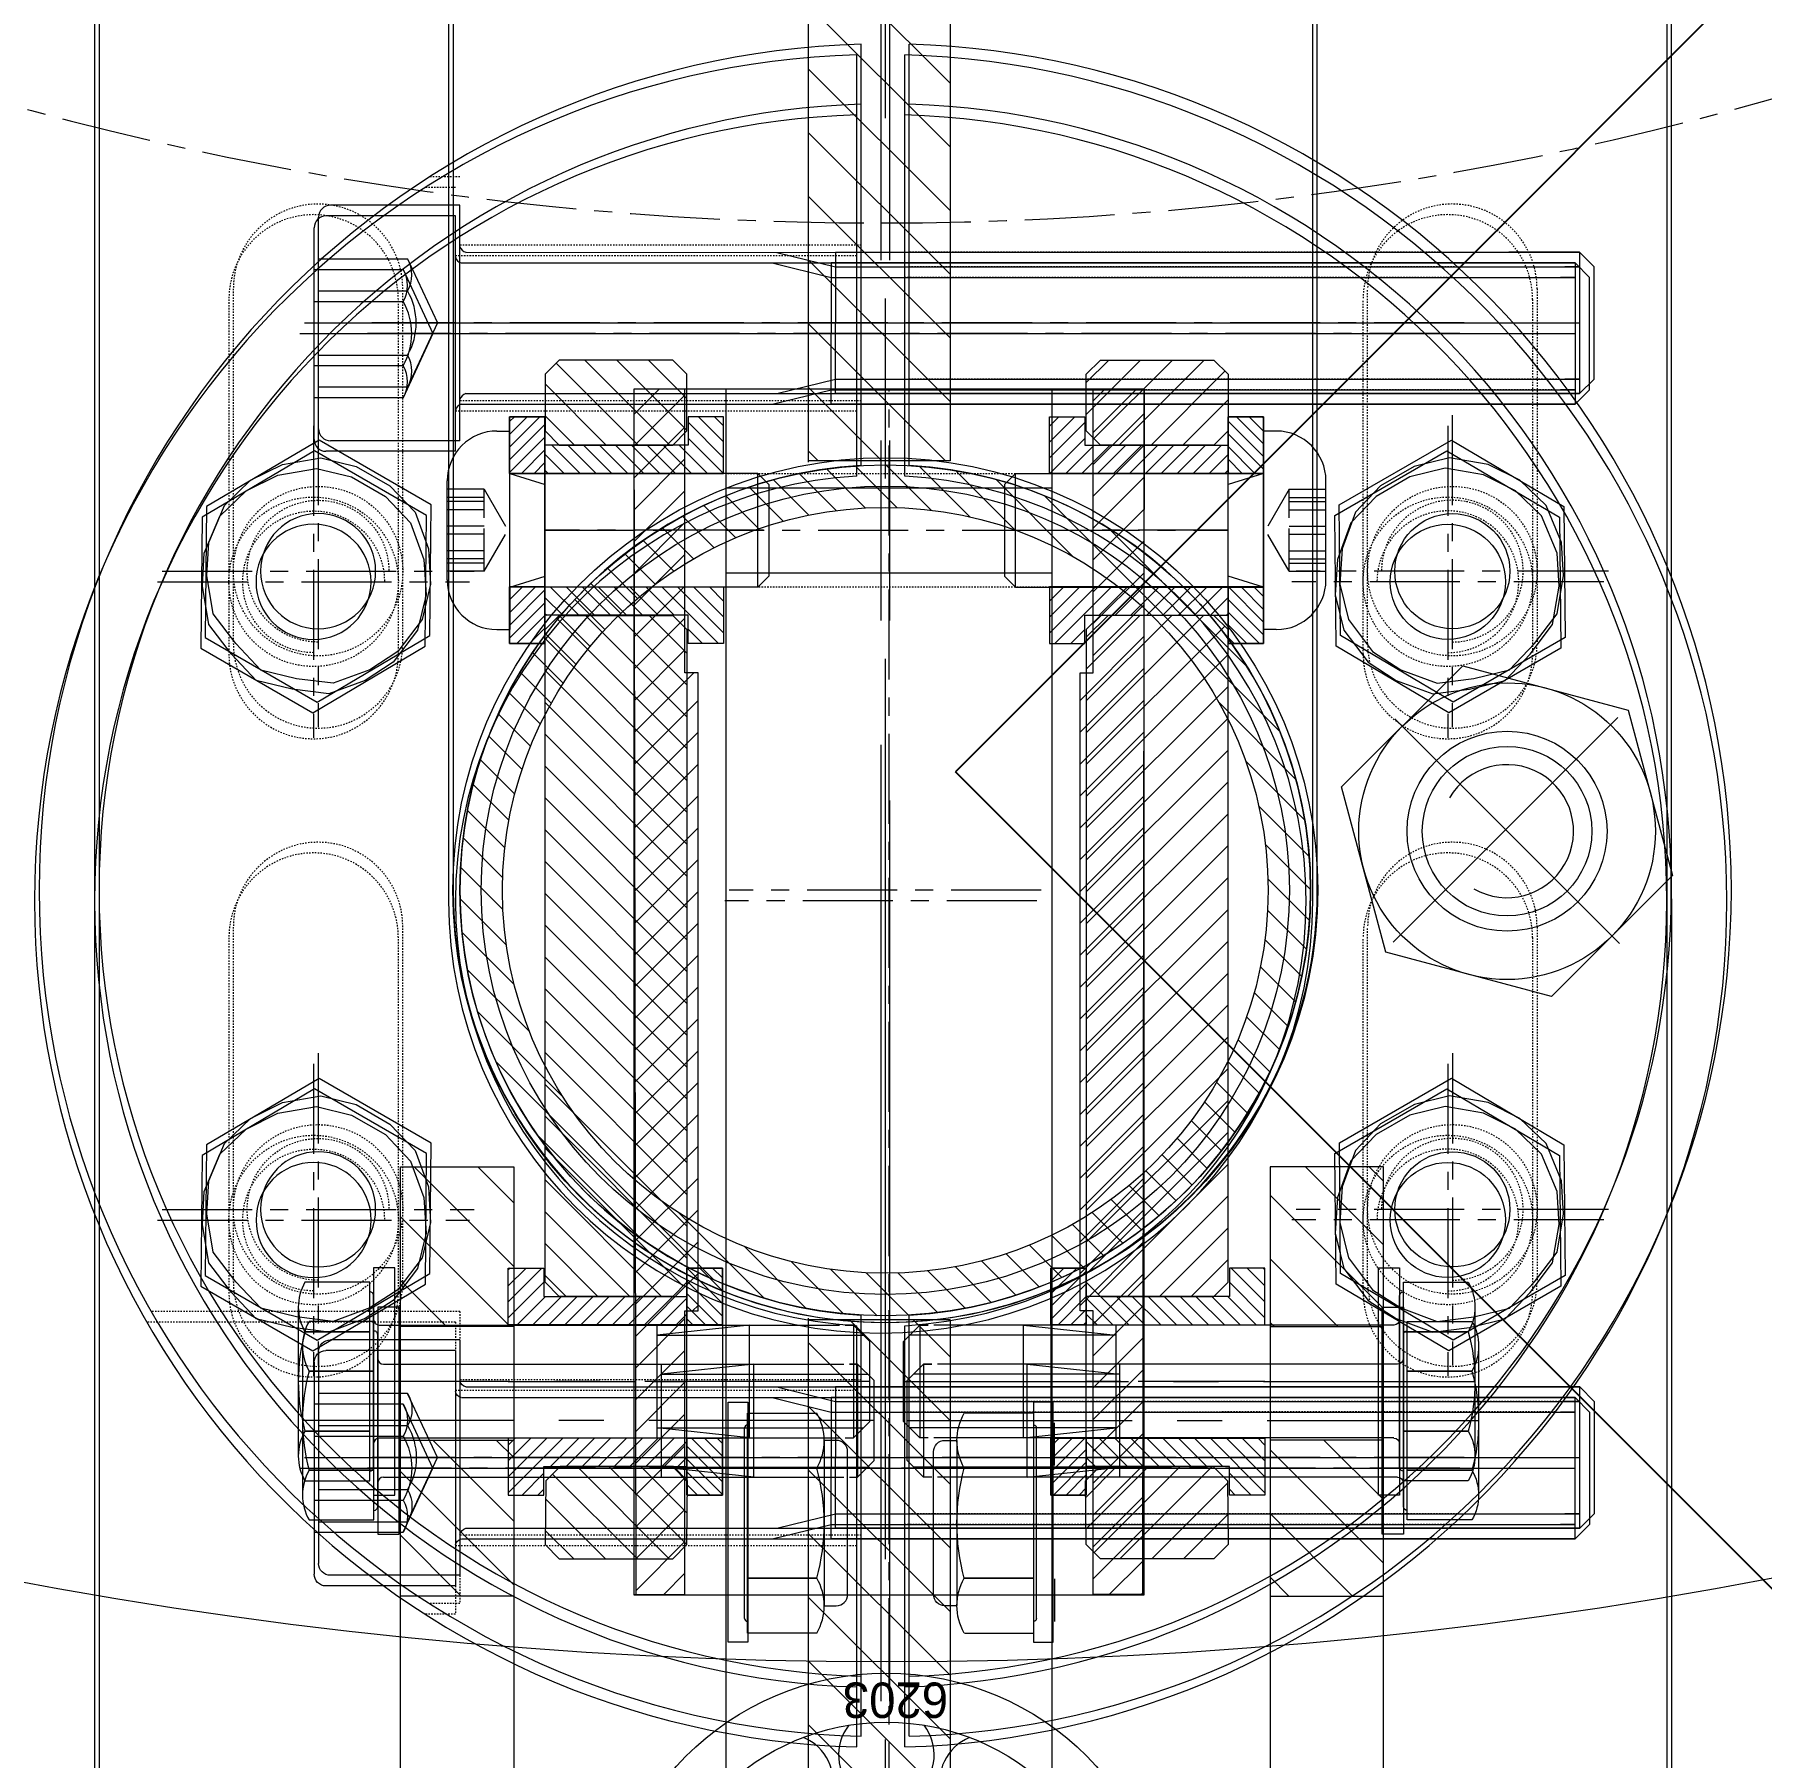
# Model space of a CAD drawing. Extents: x -3873 to 164127, y 7129 to 96529.
# Drawn here: x 83990 to 84111.8, y 63962.1 to 64083.6 of the extents above; entities that cross this region are included whole.
import ezdxf

# ---------------------------------------------------------------- set-up
doc = ezdxf.new("R2010")
doc.units = 0
doc.header["$PDMODE"] = 35
doc.header["$PDSIZE"] = 25
for name, pattern in [('ACAD_ISO02W100', [15, 12, -3]), ('AM_ISO02W050x2', [3.75, 3, -0.75]), ('CENTER', [50.8, 31.75, -6.35, 6.35, -6.35]), ('CENTRE', [50.8, 31.75, -6.35, 6.35, -6.35]), ('DASHED', [0.2068, 0.1655, -0.0413])]:
    doc.linetypes.add(name, pattern=pattern)
doc.layers.get('0').update_dxf_attribs({"linetype": 'CONTINUOUS'})
doc.layers.add('LAYOUT Kromeka', color=1, linetype='CONTINUOUS', lineweight=5)
pattern_1 = [(45, (-33705.045, -9066.7734), (-2.24506403, 2.24506403), [])]
pattern_2 = [(45, (-51801.0656, 3983.2469), (-1.122532015, 1.122532015), [])]
pattern_3 = [(135, (-61698.3186, -18096.7604), (-2.24506403, -2.24506403), [])]

# ---------------------------------------------------------------- blocks, each defined once
blk = doc.blocks.new('M12-ust')
for p, q in [((-10.46, 6.04), (0, 12.08)), ((0, 12.08), (10.46, 6.04)), ((-10.46, -6.04), (-10.46, 6.04)), ((10.46, 6.04), (10.46, -6.04)), ((0, -12.08), (-10.46, -6.04)), ((10.46, -6.04), (0, -12.08))]:
    blk.add_line(p, q)
for radius in [10.46, 5.98]:
    blk.add_circle((0, 0), radius)
blk.add_arc((0, 0), 4.69, 285.0002, 195)
at = {"flags": 9}
blk.add_attdef('COPYRIGHT', (0, 0), '', height=0.000000000299, dxfattribs=at)
blk = doc.blocks.new('LC KAIDESI-UST')
at = {"linetype": 'Continuous', "ltscale": 0.2}
for p, q in [((-111.89, 13.35), (-111.89, 35.75)), ((-122.94, 24.55), (-100.54, 24.55))]:
    blk.add_line(p, q, dxfattribs=at)
at = {"lineweight": 25}
for points in [[(-142.21, 370.77), (-142.21, 0)], [(119.84, 0), (-142.21, 0)]]:
    blk.add_lwpolyline(points, dxfattribs=at)
at = {"linetype": 'Continuous', "ltscale": 0.2}
blk.add_circle((-111.74, 24.55), 7.05, dxfattribs=at)
blk.add_blockref('M12-ust', (-111.74, 24.55), dxfattribs=at)
blk = doc.blocks.new('LC KAIDESI-MONTAJ-UST')
at = {"linetype": 'Continuous'}
blk.add_blockref('LC KAIDESI-UST', (142.21, -185.39), dxfattribs=at)
blk = doc.blocks.new('M16')
for p, q in [((-15.42, 0.4), (-15.42, 10.12)), ((-11.56, 11.16), (11.56, 11.16)), ((-7.71, 0.4), (-7.71, 10.12)), ((-7.71, 10.12), (-7.71, 0.4)), ((7.71, 0.4), (7.71, 10.12)), ((7.71, 10.12), (7.71, 0.4)), ((15.42, 10.12), (15.42, 0.4)), ((15.42, 0.4), (-15.42, 0.4)), ((13.35, 0), (-13.35, 0)), ((15.42, 0.4), (13.75, 0.4))]:
    blk.add_line(p, q)
for centre, radius, start, end in [((-11.56, 3.45), 7.71, 60.0015, 119.9985), ((0, -18.13), 29.29, 74.7391, 105.2609), ((11.56, 3.45), 7.71, 60.0015, 119.9985), ((-13.35, 0.4), 0.398, 179.9841, 269.9987), ((13.35, 0.4), 0.399, 270.0266, 359.9734)]:
    blk.add_arc(centre, radius, start, end)
at = {"flags": 9}
blk.add_attdef('COPYRIGHT', (0, 0), '', height=0.000000000398, dxfattribs=at)
blk = doc.blocks.new('M8-fiberli-yan')
at = {"linetype": 'Continuous', "ltscale": 0.2}
for p, q in [((-8.47, -1.38, -36.52), (-8.47, 0, -36.52)), ((-8.47, 0, -36.52), (8.47, 0, -36.52)), ((8.47, 0, -36.52), (8.47, -1.38, -36.52)), ((8.47, -1.38, -36.52), (-8.47, -1.38, -36.52)), ((-5.89, -6.77), (-5.89, -7.63)), ((5.76, -7.62), (5.75, -6.77)), ((-5.09, -8.43), (4.96, -8.43))]:
    blk.add_line(p, q, dxfattribs=at)
for centre, start, end in [((-5.09, -7.63), 180, 270), ((4.96, -7.63), 270, 0.9153)]:
    blk.add_arc(centre, 0.8, start, end, dxfattribs=at)
at = {"xscale": 0.5031473920070546, "yscale": 0.5031473920070546, "zscale": 0.5031473920070546, "rotation": 180}
blk.add_blockref('M16', (-0.07, -1.16, -36.52), dxfattribs=at)
blk = doc.blocks.new('M8X35-15')
for p, q in [((5.25, 5.31, -36.52), (-5.25, 5.31, -36.52)), ((-7, 4.84, -36.52), (-7, 0.27, -36.52)), ((-3.5, 0.27, -36.52), (-3.5, 4.84, -36.52)), ((-3.5, 4.84, -36.52), (-3.5, 0.27, -36.52)), ((3.5, 0.27, -36.52), (3.5, 4.84, -36.52)), ((3.5, 4.84, -36.52), (3.5, 0.27, -36.52)), ((7, 0.27, -36.52), (7, 4.84, -36.52)), ((-7, 0.27), (-6.33, 0.27)), ((-7, 0.27), (7, 0.27)), ((-6.06, 0), (6.06, 0)), ((-3.98, -0.4, -36.52), (-3.98, -32.86, -36.52)), ((3.98, -0.4, -36.52), (3.98, -32.86, -36.52)), ((-3.98, -26.52, -36.52), (-3.27, -20, -36.52)), ((-3.98, -20, -36.52), (3.98, -20, -36.52)), ((-3.27, -20), (-3.27, -32.86)), ((-3.27, -20, -36.52), (-3.27, -33.26, -36.52)), ((3.98, -26.52, -36.52), (3.27, -20, -36.52)), ((3.27, -20), (3.27, -33.26)), ((3.27, -20, -36.52), (3.27, -32.86, -36.52)), ((-3.98, -26.52, -36.52), (3.98, -26.52, -36.52)), ((-3.98, -33.26), (-3.98, -33.84)), ((-3.98, -33.84, -36.52), (-2.82, -35, -36.52)), ((3.98, -33.84, -36.52), (-3.98, -33.84, -36.52)), ((-3.27, -33.26), (-3.27, -34.55)), ((2.82, -35, -36.52), (3.98, -33.84, -36.52)), ((3.27, -33.26), (3.27, -34.55)), ((3.98, -33.26), (3.98, -33.84)), ((3.98, -33.84), (3.98, -33.26)), ((-2.82, -35, -36.52), (2.82, -35, -36.52))]:
    blk.add_line(p, q)
at = {"linetype": 'CENTRE', "ltscale": 0.5}
blk.add_line((0, -35, -36.52), (0, 5.31, -36.52), dxfattribs=at)
at = {"linetype": 'Continuous', "ltscale": 0.5, "elevation": -36.52}
blk.add_lwpolyline([(8.01, -1.5), (8.01, 0), (-8.01, 0), (-8.01, -1.5)], close=True, dxfattribs=at)
for centre, radius, start, end in [((-5.25, 1.81, -36.52), 3.5, 60.0002, 119.9998), ((0, -7.99, -36.52), 13.3, 74.7387, 105.2613), ((5.25, 1.81, -36.52), 3.5, 60.0002, 119.9998), ((-6.06, 0.27, -36.52), 0.266, 180.0244, 269.9742), ((6.06, 0.27, -36.52), 0.265, 269.994, 0.0017), ((-4.38, -0.4, -36.52), 0.398, 0.0017, 89.9983), ((4.38, -0.4, -36.52), 0.398, 90.0017, 179.9983)]:
    blk.add_arc(centre, radius, start, end)
at = {"text_generation_flag": 4, "flags": 9}
blk.add_attdef('COPYRIGHT', (0, 0), '', height=6.637954935112214e-11, rotation=180, dxfattribs=at)
blk = doc.blocks.new('ALT-profili-ust')
at = {"linetype": 'CENTRE', "ltscale": 2}
blk.add_line((-847.37, 0), (1061.83, 0), dxfattribs=at)
blk = doc.blocks.new('UST-profili-ust')
at = {"linetype": 'CENTRE', "ltscale": 2}
blk.add_line((-847.37, 0), (1061.83, 0), dxfattribs=at)
blk = doc.blocks.new('sase-ust')
at = {"linetype": 'CENTRE', "ltscale": 2}
blk.add_line((-955.77, 0.42), (963.44, 0.42), dxfattribs=at)
at = {"linetype": 'Continuous'}
for name, p in [('UST-profili-ust', (-98.39, 0.72)), ('ALT-profili-ust', (-98.39, 0.11))]:
    blk.add_blockref(name, p, dxfattribs=at)
blk = doc.blocks.new('M10x80-imbus-yan')
for p, q in [((-4.98, 78.98), (-3.96, 80)), ((3.96, 80), (-3.96, 80)), ((3.96, 80), (4.98, 78.98)), ((-4.98, 78.98), (-4.98, 73.98)), ((-4.98, 78.98), (-4.98, 26.5)), ((-4.98, 0.42), (-4.98, 78.98)), ((-3.96, 78.98), (-3.96, 77.94)), ((-3.96, 26.5), (-3.96, 78.98)), ((0, -10.96), (0, 78.94)), ((3.96, 78.98), (3.96, 77.94)), ((3.96, 26.5), (3.96, 78.98)), ((4.98, 78.98), (4.98, 73.98)), ((4.98, 73.98), (4.98, 78.98)), ((4.98, 78.98), (4.98, 26.5)), ((4.98, 0.42), (4.98, 78.98)), ((-4.98, 22.35), (-3.96, 26.5)), ((-4.98, 26.5), (0, 26.5)), ((4.98, 26.5), (0, 26.5)), ((4.98, 22.35), (3.96, 26.5)), ((-8.3, 0), (-8.3, -9.13)), ((8.3, 0), (-8.3, 0)), ((8.3, 0), (8.3, -9.13)), ((-4.52, -3.69), (0, -1.58)), ((0, -1.58), (4.52, -3.69)), ((-4.52, -9.96), (-4.52, -3.69)), ((-2.26, -9.96), (-2.26, -3.69)), ((2.26, -9.96), (2.26, -3.69)), ((4.52, -3.69), (4.52, -9.96)), ((7.47, -9.96), (-7.47, -9.96))]:
    blk.add_line(p, q)
at = {"linetype": 'Continuous', "ltscale": 0.2}
blk.add_line((-4.98, 78.98), (4.98, 78.98), dxfattribs=at)
for centre, radius, start, end in [((-5.55, 0.57), 0.587, 284.9946, 345.0054), ((5.55, 0.57), 0.587, 194.9946, 255.0054), ((-3.39, -5.64), 2.26, 59.9942, 120.0058), ((0, -7.6), 4.52, 59.994, 120.006), ((3.39, -5.64), 2.26, 59.9942, 120.0058), ((-7.47, -9.13), 0.83, 179.9935, 270.0065), ((7.47, -9.13), 0.83, 269.9935, 0.0065)]:
    blk.add_arc(centre, radius, start, end)
at = {"flags": 9}
blk.add_attdef('COPYRIGHT', (0, 0), '', height=0.000000000166, rotation=180, dxfattribs=at)
blk = doc.blocks.new('M10-ust')
at = {"linetype": 'ACAD_ISO02W100', "lineweight": 5}
for points in [[(-4.55, 7.87), (4.67, 7.96), (9.23, 0.06), (4.53, -7.88), (-4.68, -7.97), (-9.24, -0.07)], [(6.97, 4.04), (5.11, 5.8), (3.01, 7.39), (0.31, 7.84), (-2.02, 7.71), (-4.64, 6.61), (-6.41, 4.76), (-7.53, 2.52), (-8, -0.2), (-7.39, -2.68), (-6.02, -5.06), (-4.16, -6.84), (-1.58, -7.78), (0.92, -7.94), (3.41, -7.33), (5.67, -5.62), (6.95, -3.64), (7.9, -1.07), (7.58, 1.52)]]:
    blk.add_lwpolyline(points, close=True, dxfattribs=at)
at = {"ltscale": 0.5}
blk.add_circle((0, 0), 4.06, dxfattribs=at)
at = {"linetype": 'DASHED', "ltscale": 0.2}
blk.add_arc((0, 0), 5, 0, 270, dxfattribs=at)
blk = doc.blocks.new('aktarici-sort-ust')
at = {"linetype": 'Continuous'}
for p, q in [((-62.642, 55.446), (114.189, 55.446)), ((0, 30.474), (-75.339, 30.474)), ((-29.952, 1.693), (-59.655, 1.693)), ((59.655, 1.693), (29.952, 1.693)), ((-29.952, -1.693), (-59.655, -1.693)), ((59.655, -1.693), (29.952, -1.693)), ((-75.339, -30.474), (0, -30.474)), ((-62.642, -55.446), (114.189, -55.446))]:
    blk.add_line(p, q, dxfattribs=at)
at = {"linetype": 'CENTRE', "ltscale": 0.2}
for p, q in [((-22.5, 51.005), (-22.5, 28.995)), ((22.5, 51.005), (22.5, 28.995)), ((-40, 40.835), (-40, -36.197)), ((40, 40.835), (40, -36.197)), ((-33.505, 40), (-11.495, 40)), ((11.495, 40), (33.505, 40)), ((0, 11.005), (0, -11.005)), ((-11.005, 0), (11.005, 0)), ((-22.5, -51.005), (-22.5, -28.995)), ((22.5, -51.005), (22.5, -28.995)), ((-33.505, -40), (-11.495, -40)), ((11.495, -40), (33.505, -40))]:
    blk.add_line(p, q, dxfattribs=at)
at = {"linetype": 'DASHED', "ltscale": 0.5}
for p, q in [((-36.038, 47.569), (-36.038, 1.693)), ((-35.02, 48.324), (-35.02, 1.693)), ((35.02, 48.324), (35.02, 1.693)), ((36.038, 47.569), (36.038, 1.693)), ((-43.962, 40.36), (-43.962, 1.693)), ((43.962, 40.36), (43.962, 1.693)), ((-44.98, 39.221), (-44.98, 1.693)), ((44.98, 39.221), (44.98, 1.693)), ((-45.48, -1.693), (-45.48, -30)), ((-34.52, -1.693), (-34.52, -30)), ((34.52, -1.693), (34.52, -30)), ((45.48, -1.693), (45.48, -30)), ((-50.301, -30), (-50.301, -32.115)), ((29.699, -30), (50.301, -30)), ((29.699, -30), (29.699, -51.764)), ((50.301, -30), (50.301, -32.115))]:
    blk.add_line(p, q, dxfattribs=at)
at = {"linetype": 'DASHED', "ltscale": 0.2}
for points in [[(-42.408, 45.98), (-17.408, 45.98, -1), (-17.408, 34.02), (-42.408, 34.02, -1), (-42.408, 45.98)], [(2.592, 45.98), (27.592, 45.98, -1), (27.592, 34.02), (2.592, 34.02, -1), (2.592, 45.98)], [(-42.408, -45.98), (-17.408, -45.98, 1), (-17.408, -34.02), (-42.408, -34.02, 1), (-42.408, -45.98)], [(2.592, -45.98), (27.592, -45.98, 1), (27.592, -34.02), (2.592, -34.02, 1), (2.592, -45.98)]]:
    blk.add_lwpolyline(points, format="xyb", dxfattribs=at)
for centre in [(-22.5, 40), (22.5, 40), (-22.5, -40), (22.5, -40)]:
    blk.add_circle(centre, 5.98, dxfattribs=at)
at = {"linetype": 'Continuous'}
for radius, start, end in [(59.679, 1.62562, 178.37438), (55.446, 1.74975, 178.25025), (30.474, 270, 90), (30, 3.23511, 176.76489), (59.679, 181.62564, 358.37436), (55.446, 181.74977, 358.25023), (30, 183.23515, 356.76485)]:
    blk.add_arc((0, 0), radius, start, end, dxfattribs=at)
for name, p in [('M10x80-imbus-yan', (-40, -30)), ('M10-ust', (-22.5, 40)), ('M10-ust', (22.5, 40))]:
    blk.add_blockref(name, p, dxfattribs=at)
at = {"linetype": 'Continuous', "xscale": -1}
blk.add_blockref('M10x80-imbus-yan', (40, -30), dxfattribs=at)
at = {"linetype": 'Continuous', "xscale": -1, "rotation": 180}
for p in [(-22.5, -40), (22.5, -40)]:
    blk.add_blockref('M10-ust', p, dxfattribs=at)
blk = doc.blocks.new('aktarici-sorting-direk-ust')
at = {"ltscale": 0.2}
h = blk.add_hatch(dxfattribs=at)
h.set_pattern_fill('ANSI31', color=256, scale=0.5, style=0)
h.set_pattern_definition([(45, (-33705.045, -9066.7734), (-1.122532015, 1.122532015), [])])
edge = h.paths.add_edge_path()
edge.add_arc((102.73, -52.3), 30, 191.4592, 485.6072)
edge.add_arc((102.73, -52.3), 30, 125.6072, 191.4592)
edge = h.paths.add_edge_path(flags=16)
edge.add_arc((102.73, -52.3), 27, -234.3928, 11.4592, ccw=False)
edge.add_arc((102.73, -52.3), 27, 11.4592, 125.6072, ccw=False)
h = blk.add_hatch(dxfattribs=at)
h.set_pattern_fill('ANSI31', color=256, style=0)
h.set_pattern_definition(pattern_1)
h.paths.add_polyline_path([(72.44, -47.73), (-17.29, -47.73), (-17.29, -57.73), (72.44, -57.73)])
h = blk.add_hatch(dxfattribs=at)
h.set_pattern_fill('ANSI31', color=256, style=0)
h.set_pattern_definition(pattern_1)
h.paths.add_polyline_path([(222.74, -47.73), (133.02, -47.73), (133.02, -57.73), (222.74, -57.73)])
at = {"linetype": 'Continuous', "ltscale": 0.2}
for p, q in [((-17.29, -47.73), (72.44, -47.73)), ((72.44, -47.73), (72.44, -57.73)), ((133.02, -47.73), (222.74, -47.73)), ((133.02, -47.73), (133.02, -57.73)), ((-17.29, -57.73), (72.55, -57.73)), ((132.9, -57.73), (222.74, -57.73))]:
    blk.add_line(p, q, dxfattribs=at)
for radius in [30.5, 30, 28.5, 27]:
    blk.add_circle((102.73, -52.3), radius, dxfattribs=at)
blk = doc.blocks.new('anamil-sensor-saci-ust')
at = {"linetype": 'CENTER', "ltscale": 0.2}
blk.add_arc((0, 0), 228.75, 0, 180, dxfattribs=at)
blk = doc.blocks.new('tarti kolu-ust')
at = {"linetype": 'Continuous', "ltscale": 0.2}
h = blk.add_hatch(dxfattribs=at)
h.set_pattern_fill('ANSI31', color=256, scale=0.5, angle=90, style=0)
h.set_pattern_definition([(135, (-18095.7796, -7390.7537), (-1.12253202, -1.12253202), [])])
h.paths.add_polyline_path([(-11.37, 0), (-12.37, 1), (-12.37, 9), (-11.37, 10), (-7.38, 10), (-6.38, 9), (-6.38, 1), (-7.38, 0)])
h.paths.add_polyline_path([(52.65, 0), (53.65, 1), (53.65, 9), (52.65, 10), (6.63, 10), (5.63, 9), (5.63, 1), (6.63, 0)])
h.paths.add_polyline_path([(66.65, -0.05), (65.65, 0.95), (65.65, 8.95), (66.65, 9.95), (71.15, 10), (72.15, 9), (72.15, 1), (71.15, 0)])
at = {"linetype": 'CENTRE', "ltscale": 0.2}
for p, q in [((-0.37, 10, 219.1), (-0.37, 0, 219.1)), ((59.65, 10, 219.1), (59.65, 0, 219.1))]:
    blk.add_line(p, q, dxfattribs=at)
at = {"linetype": 'Continuous', "ltscale": 0.2, "elevation": 219.1}
for points in [[(-11.37, 0), (-12.37, 1), (-12.37, 9), (-11.37, 10), (-7.38, 10), (-6.38, 9), (-6.38, 1), (-7.38, 0), (-11.37, 0)], [(66.65, -0.05), (65.65, 0.95), (65.65, 8.95), (66.65, 9.95), (71.15, 10), (72.15, 9), (72.15, 1), (71.15, 0), (66.65, -0.05)]]:
    blk.add_lwpolyline(points, dxfattribs=at)
at = {"linetype": 'Continuous', "ltscale": 0.2}
blk.add_lwpolyline([(52.65, 0), (53.65, 1), (53.65, 9), (52.65, 10), (6.63, 10), (5.63, 9), (5.63, 1), (6.63, 0), (52.65, 0)], dxfattribs=at)
blk = doc.blocks.new('LC-yuksuk-ust')
at = {"linetype": 'Continuous', "ltscale": 0.2}
h = blk.add_hatch(dxfattribs=at)
h.set_pattern_fill('ANSI31', color=256, scale=0.25, angle=90, style=0)
h.set_pattern_definition([(135, (-18250.6606, -7139.9827), (-0.561266008, -0.561266008), [])])
h.paths.add_polyline_path([(17.68, 8), (20.18, 8), (20.18, 6), (30.28, 6), (30.28, 4), (17.68, 4)])
h.paths.add_polyline_path([(17.68, -8), (20.18, -8), (20.18, -6), (30.28, -6), (30.28, -4), (17.68, -4)])
h = blk.add_hatch(dxfattribs=at)
h.set_pattern_fill('ANSI31', color=256, scale=0.2, style=0)
h.set_pattern_definition([(45, (-18363.49535, -7617.1433), (-0.449012806, 0.449012806), [])])
h.paths.add_polyline_path([(30.28, 4), (30.28, 8), (32.78, 8), (32.78, 4)])
h.paths.add_polyline_path([(30.28, -8), (30.28, -4), (32.78, -4), (32.78, -8)])
blk.add_line((30.28, 4), (32.78, 4), dxfattribs=at)
at = {"linetype": 'CENTRE', "ltscale": 0.2}
blk.add_line((17.68, 0), (30.28, 0), dxfattribs=at)
at = {"linetype": 'Continuous', "ltscale": 0.2}
for points in [[(17.68, 8), (20.18, 8), (20.18, 6), (30.28, 6), (30.28, 4), (17.68, 4), (17.68, 8)], [(17.68, -8), (20.18, -8), (20.18, -6), (30.28, -6), (30.28, -4), (17.68, -4), (17.68, -8)]]:
    blk.add_lwpolyline(points, dxfattribs=at)
for points in [[(30.28, 8), (30.28, 4), (32.78, 4), (32.78, 8)], [(30.28, 8), (30.28, -8), (32.78, -8), (32.78, 8)], [(30.28, 4), (30.28, 8), (32.78, 8), (32.78, 4)], [(30.28, -4), (30.28, -8), (32.78, -8), (32.78, -4)], [(30.28, -8), (30.28, -4), (32.78, -4), (32.78, -8)]]:
    blk.add_lwpolyline(points, close=True, dxfattribs=at)
blk = doc.blocks.new('araba-govde-YENI-ust')
at = {"ltscale": 0.2}
h = blk.add_hatch(dxfattribs=at)
h.set_pattern_fill('ANSI31', color=256, scale=0.5, style=0)
h.set_pattern_definition(pattern_2)
h.paths.add_polyline_path([(-15.02, 14.59), (4.97, 14.59), (4.97, 18.19), (-80.02, 18.06), (-80.02, 14.59), (-60.02, 14.59), (-60.02, 13.66), (-15.02, 13.66)])
h = blk.add_hatch(dxfattribs=at)
h.set_pattern_fill('ANSI31', color=256, scale=0.5, style=0)
h.set_pattern_definition(pattern_2)
h.paths.add_polyline_path([(-80.02, -14.21), (-80.02, -17.68), (4.97, -17.81), (4.97, -14.21), (-15.02, -14.21), (-15.02, -13.28), (-60.02, -13.28), (-60.02, -14.21)])
at = {"linetype": 'DASHED', "ltscale": 0.2}
for p, q in [((-94.11, 11.7, 83.99), (-94.11, -11.32, 83.99)), ((-9, 11.7, -36.52), (-9, -11.32, -36.52)), ((-1, 11.7, -36.52), (-1, -11.32, -36.52))]:
    blk.add_line(p, q, dxfattribs=at)
at = {"linetype": 'Continuous', "ltscale": 0.2}
for p, q in [((-8, 11.7, 109.55), (-8, -11.32, 109.55)), ((-2, 11.7, 109.55), (-2, -11.32, 109.55))]:
    blk.add_line(p, q, dxfattribs=at)
at = {"linetype": 'CENTRE', "ltscale": 0.2}
for p, q in [((-5, 11.7, -109.55), (-5, -11.32, 109.55)), ((-117.11, 0.19, 146.07), (4.97, 0.19))]:
    blk.add_line(p, q, dxfattribs=at)
at = {"linetype": 'Continuous', "ltscale": 0.2, "elevation": 109.55}
for points in [[(-80.03, -17.81), (-80.03, 18.19), (4.97, 18.19), (4.97, -17.81)], [(-117.11, -11.32), (-117.11, 11.7), (4.97, 11.7), (4.97, -11.32)]]:
    blk.add_lwpolyline(points, close=True, dxfattribs=at)
at = {"linetype": 'Continuous', "ltscale": 0.2}
for points, elevation in [([(-80.03, 18.19), (-80.02, 14.64)], 146.07), ([(-80.02, 18.19), (-80.02, 14.59), (-60.02, 14.59), (-60.02, 13.66), (-15.02, 13.66), (-15.02, 14.59), (4.97, 14.59), (4.97, 18.19), (-80.03, 18.06)], 109.55), ([(-80.02, -17.81), (-80.02, -14.21), (-60.02, -14.21), (-60.02, -13.28), (-15.02, -13.28), (-15.02, -14.21), (4.97, -14.21), (4.97, -17.81), (-80.03, -17.68)], 109.55)]:
    blk.add_lwpolyline(points, dxfattribs=dict(at, elevation=elevation))
for points in [[(-80.02, 14.64), (-80.02, 14.59), (-60.02, 14.59), (-60.02, 13.66), (-15.02, 13.66), (-15.02, 14.59), (4.97, 14.59)], [(-80.02, -14.21), (-80.02, -14.21), (-60.02, -14.21), (-60.02, -13.28), (-15.02, -13.28), (-15.02, -14.21), (4.97, -14.21)]]:
    blk.add_lwpolyline(points, dxfattribs=at)
blk.add_circle((-105.59, 0.26, 182.58), 4.06, dxfattribs=at)
at = {"linetype": 'DASHED', "ltscale": 0.2}
blk.add_arc((-105.59, 0.26, 182.58), 5, 90, 0, dxfattribs=at)
blk = doc.blocks.new('6203-ust')
at = {"ltscale": 0.5}
for radius in [20, 16.54, 12, 8.5]:
    blk.add_circle((0, 0), radius, dxfattribs=at)
at = {"linetype": 'Continuous', "ltscale": 0.2}
for centre, start, end in [((0, 14.25), 142.0484, 227.1112), ((0, 14.25), 312.8888, 37.9516), ((-7.13, 12.34), 342.8888, 67.9516), ((7.12, 12.34), 112.0484, 197.1112), ((-7.13, 12.34), 172.0484, 257.1112), ((7.12, 12.34), 282.8888, 7.9516), ((-12.34, 7.12), 12.8888, 97.9516), ((12.34, 7.12), 82.0484, 167.1112), ((-12.34, 7.12), 202.0484, 287.1112), ((12.34, 7.12), 252.8888, 337.9516), ((-14.25, 0), 42.8888, 127.9516), ((14.25, 0), 52.0484, 137.1112), ((-14.25, 0), 232.0484, 317.1112), ((14.25, 0), 222.8888, 307.9516), ((-12.34, -7.13), 72.8888, 157.9516), ((12.34, -7.13), 22.0484, 107.1112), ((-12.34, -7.13), 262.0484, 347.1112), ((12.34, -7.13), 192.8888, 277.9516), ((-7.13, -12.34), 102.8888, 187.9516), ((7.12, -12.34), 352.0484, 77.1112), ((-7.13, -12.34), 292.0484, 17.1112), ((0, -14.25), 132.8888, 217.9516), ((0, -14.25), 322.0484, 47.1112), ((7.12, -12.34), 162.8888, 247.9516)]:
    blk.add_arc(centre, 3.37, start, end, dxfattribs=at)
at = {"linetype": 'Continuous', "ltscale": 0.2, "insert": (-4.36, -16.84), "char_height": 2.5, "width": 18.5007, "attachment_point": 1}
blk.add_mtext('{6203}', dxfattribs=at)
blk = doc.blocks.new('carrier-tablasi-ust')
at = {"linetype": 'Continuous', "ltscale": 0.2}
for points in [[(-83.41, 42.85), (-69.38, 42.85), (0, 38.68), (0, 34.66), (-14.99, 34.66), (-14.99, 26.67), (0, 26.67), (0, -26.67), (-14.99, -26.67), (-14.99, -34.66), (0, -34.66), (0, -38.34), (-69.38, -42.14), (-83.41, -42.14, -0.414214), (-93.41, -32.14), (-93.41, 32.85, -0.414214), (-83.41, 42.85, 0)], [(-1.5, -36.92), (-69.42, -40.64), (-83.41, -40.64, -0.414214), (-91.91, -32.14), (-91.91, 32.85, -0.414214), (-83.41, 41.35), (-69.43, 41.35), (-1.5, 37.27)]]:
    blk.add_lwpolyline(points, format="xyb", dxfattribs=at)
for points, elevation in [([(-79.41, 35.6), (-69.17, 35.6, -1), (-69.17, 25.1), (-79.41, 25.1, -1), (-79.41, 35.6)], -36.52), ([(-79.41, -24.39), (-69.17, -24.39, -1), (-69.17, -34.89), (-79.41, -34.89, -1), (-79.41, -24.39)], -18.26)]:
    blk.add_lwpolyline(points, format="xyb", dxfattribs=dict(at, elevation=elevation))
at = {"linetype": 'Continuous', "ltscale": 0.2, "elevation": 171.63}
blk.add_lwpolyline([(-30.04, 4.97), (-19.97, 4.97), (-19.97, -5.08), (-30.04, -5.08)], close=True, dxfattribs=at)
at = {"linetype": 'Continuous', "ltscale": 0.2}
for p in [(-79.41, 30.35, -36.52), (-69.17, 30.35, -18.26), (-79.41, -29.64, -36.52), (-69.17, -29.64, -18.26)]:
    blk.add_point(p, dxfattribs=at)
blk = doc.blocks.new('tarti-kolu-YENI-ust')
at = {"linetype": 'Continuous', "ltscale": 0.2}
h = blk.add_hatch(dxfattribs=at)
h.set_pattern_fill('ANSI31', color=256, angle=90, style=0)
h.set_pattern_definition(pattern_3)
h.paths.add_polyline_path([(94, 34.66), (94, 26.67), (82.74, 26.67), (82.74, 34.66)])
h.paths.add_polyline_path([(74.74, 34.66), (74.74, 26.67), (63.74, 26.67), (63.74, 34.66)])
at = {"ltscale": 0.2}
h = blk.add_hatch(dxfattribs=at)
h.set_pattern_fill('ANSI31', color=256, scale=0.25, style=0)
h.set_pattern_definition([(45, (-50720.6366, 3219.0636), (-0.561266008, 0.561266008), [])])
h.paths.add_polyline_path([(-30, 4.95), (-20, 4.95), (-20, 8.71), (-30, 8.71)])
h = blk.add_hatch(dxfattribs=at)
h.set_pattern_fill('ANSI31', color=256, scale=0.25, style=0)
h.set_pattern_definition([(45, (-50720.6226, 3205.29726), (-0.561266008, 0.561266008), [])])
h.paths.add_polyline_path([(-29.99, -8.82), (-19.98, -8.82), (-19.98, -5.05), (-29.99, -5.05)])
at = {"linetype": 'Continuous', "ltscale": 0.2}
h = blk.add_hatch(dxfattribs=at)
h.set_pattern_fill('ANSI31', color=256, angle=90, style=0)
h.set_pattern_definition(pattern_3)
h.paths.add_polyline_path([(94, -34.66), (94, -26.67), (82.74, -26.67), (82.74, -34.66)])
h.paths.add_polyline_path([(74.74, -34.66), (74.74, -26.67), (63.74, -26.67), (63.74, -34.66)])
at = {"linetype": 'CENTRE', "ltscale": 0.2}
blk.add_line((-20.01, 0.21, 208.14), (-30, 0.21, 208.14), dxfattribs=at)
at = {"linetype": 'Continuous', "ltscale": 0.2}
for points, elevation in [([(94, 34.66), (94, 26.67), (-29.99, 26.67), (-29.99, 34.66)], -36.52), ([(-14.99, 26.67), (0, 26.67), (0, 34.66), (-14.99, 34.66)], -1124777.88), ([(94, 34.66), (94, 26.67), (63.74, 26.67), (63.74, 34.66)], -36.52), ([(74.74, 34.66), (74.74, 26.67), (63.74, 26.67), (63.74, 34.66)], -36.52), ([(94, 34.66), (94, 26.67), (82.74, 26.67), (82.74, 34.66)], -36.52), ([(-30.01, 8.71), (-20, 8.71), (-20, 4.95), (-30.01, 4.95)], 208.14), ([(-30, 8.71), (-20, 8.71), (-20, -8.82), (-30, -8.82)], 208.14), ([(-30, 8.71), (-20, 8.71), (-20, -8.82), (-30, -8.82)], 208.14), ([(-30, -5.05), (-20, -5.05), (-20, -8.82), (-30, -8.82)], 208.14), ([(94, -34.66), (94, -26.67), (-29.99, -26.67), (-29.99, -34.66)], -36.52), ([(-14.99, -34.66), (0, -34.66), (0, -26.67), (-14.99, -26.67)], -36.52), ([(94, -34.66), (94, -26.67), (63.74, -26.67), (63.74, -34.66)], -36.52), ([(74.74, -34.66), (74.74, -26.67), (63.74, -26.67), (63.74, -34.66)], -36.52), ([(94, -34.66), (94, -26.67), (82.74, -26.67), (82.74, -34.66)], -36.52)]:
    blk.add_lwpolyline(points, close=True, dxfattribs=dict(at, elevation=elevation))
for centre, start, end in [((-28.54, 34.66, 36.52), 90, 180), ((-24.64, 34.66, 36.52), 90, 180), ((-20.65, 34.66, 36.52), 90, 180), ((-16.22, 34.66, 36.52), 90, 180), ((-12.32, 34.66, 36.52), 90, 180), ((-8.33, 34.66, 36.52), 90, 180), ((-3.9, 34.66, 36.52), 90, 180), ((0, 34.66, 36.52), 90, 180), ((-28.54, 26.67, 36.52), 180, 270), ((-24.64, 26.67, 36.52), 180, 270), ((-20.65, 26.67, 36.52), 180, 270), ((-16.22, 26.67, 36.52), 180, 270), ((-12.32, 26.67, 36.52), 180, 270), ((-8.33, 26.67, 36.52), 180, 270), ((-3.9, 26.67, 36.52), 180, 270), ((0, 26.67, 36.52), 180, 270), ((-28.54, -26.67, 36.52), 90, 180), ((-24.64, -26.67, 36.52), 90, 180), ((-20.65, -26.67, 36.52), 90, 180), ((-16.22, -26.67, 36.52), 90, 180), ((-12.32, -26.67, 36.52), 90, 180), ((-8.33, -26.67, 36.52), 90, 180), ((-3.9, -26.67, 36.52), 90, 180), ((0, -26.67, 36.52), 90, 180), ((-28.54, -34.66, 36.52), 180, 270), ((-24.64, -34.66, 36.52), 180, 270), ((-20.65, -34.66, 36.52), 180, 270), ((-16.22, -34.66, 36.52), 180, 270), ((-12.32, -34.66, 36.52), 180, 270), ((-8.33, -34.66, 36.52), 180, 270), ((-3.9, -34.66, 36.52), 180, 270), ((0, -34.66, 36.52), 180, 270)]:
    blk.add_arc(centre, 4.02, start, end, dxfattribs=at)
at = {"linetype": 'Continuous'}
blk.add_blockref('carrier-tablasi-ust', (0, 0.26, 36.52), dxfattribs=at)
blk = doc.blocks.new('carrier-takimi-ust')
for p, q in [((94.93, 30.61, 584.26), (101.93, 30.61, 584.26)), ((91.43, 27.11, 584.26), (91.43, 26.21, 584.26)), ((105.43, 27.11, 584.26), (105.43, 26.21, 584.26)), ((94.43, 26.21, 584.26), (91.43, 26.21, 584.26)), ((94.43, 26.21, 584.26), (102.43, 26.21, 584.26)), ((94.43, 26.21, 584.26), (95.2, 23.71, 584.26)), ((94.43, 23.71, 584.26), (94.43, 26.21, 584.26)), ((102.43, 26.21, 584.26), (101.67, 23.71, 584.26)), ((102.43, 26.21, 584.26), (105.43, 26.21, 584.26)), ((102.43, 23.71, 584.26), (102.43, 26.21, 584.26)), ((94.43, 23.71, 584.26), (102.43, 23.71, 584.26)), ((94.43, 8.71, 657.3), (94.43, 23.71, 584.26)), ((102.43, 8.71, 657.3), (102.43, 23.71, 584.26)), ((95.2, 7.94, 657.3), (94.43, 8.71, 657.3)), ((94.43, 8.71, 657.3), (102.43, 8.71, 657.3)), ((101.67, 7.94, 657.3), (102.43, 8.71, 657.3)), ((101.67, 7.94, 657.3), (95.2, 7.94, 657.3)), ((95.2, -8.69, 657.3), (94.43, -9.46, 657.3)), ((94.43, -9.46, 657.3), (102.43, -9.46, 657.3)), ((94.43, -9.46, 657.3), (94.43, -24.46, 584.26)), ((101.67, -8.69, 657.3), (95.2, -8.69, 657.3)), ((101.67, -8.69, 657.3), (102.43, -9.46, 657.3)), ((102.43, -9.46, 657.3), (102.43, -24.46, 584.26)), ((94.43, -24.46, 584.26), (102.43, -24.46, 584.26)), ((94.43, -26.96, 584.26), (95.2, -24.46, 584.26)), ((94.43, -24.46, 584.26), (94.43, -26.96, 584.26)), ((102.43, -26.96, 584.26), (101.67, -24.46, 584.26)), ((102.43, -24.46, 584.26), (102.43, -26.96, 584.26)), ((91.43, -27.86, 584.26), (91.43, -26.96, 584.26)), ((94.43, -26.96, 584.26), (91.43, -26.96, 584.26)), ((94.43, -26.96, 584.26), (102.43, -26.96, 584.26)), ((102.43, -26.96, 584.26), (105.43, -26.96, 584.26)), ((105.43, -27.86, 584.26), (105.43, -26.96, 584.26)), ((94.93, -31.36, 584.26), (101.93, -31.36, 584.26))]:
    blk.add_line(p, q)
at = {"linetype": 'AM_ISO02W050x2'}
for p, q in [((95.55, 28.01, 584.26), (95.55, 30.61, 584.26)), ((96.12, 28.01, 584.26), (96.12, 30.61, 584.26)), ((96.41, 28.01, 584.26), (96.41, 30.61, 584.26)), ((96.99, 28.01, 584.26), (96.99, 30.61, 584.26)), ((98.15, 28.01, 584.26), (98.15, 30.61, 584.26)), ((98.72, 28.01, 584.26), (98.72, 30.61, 584.26)), ((99.88, 28.01, 584.26), (99.88, 30.61, 584.26)), ((100.46, 28.01, 584.26), (100.46, 30.61, 584.26)), ((100.74, 28.01, 584.26), (100.74, 30.61, 584.26)), ((101.32, 28.01, 584.26), (101.32, 30.61, 584.26)), ((95.55, 28.01, 584.26), (101.32, 28.01, 584.26)), ((95.55, 28.01, 584.26), (98.43, 26.34, 584.26)), ((101.32, 28.01, 584.26), (98.43, 26.34, 584.26)), ((95.55, -28.76, 584.26), (98.43, -27.09, 584.26)), ((101.32, -28.76, 584.26), (98.43, -27.09, 584.26)), ((95.55, -28.76, 584.26), (101.32, -28.76, 584.26)), ((95.55, -28.76, 584.26), (95.55, -31.36, 584.26)), ((96.12, -28.76, 584.26), (96.12, -31.36, 584.26)), ((96.41, -28.76, 584.26), (96.41, -31.36, 584.26)), ((96.99, -28.76, 584.26), (96.99, -31.36, 584.26)), ((98.15, -28.76, 584.26), (98.15, -31.36, 584.26)), ((98.72, -28.76, 584.26), (98.72, -31.36, 584.26)), ((99.88, -28.76, 584.26), (99.88, -31.36, 584.26)), ((100.46, -28.76, 584.26), (100.46, -31.36, 584.26)), ((100.74, -28.76, 584.26), (100.74, -31.36, 584.26)), ((101.32, -28.76, 584.26), (101.32, -31.36, 584.26))]:
    blk.add_line(p, q, dxfattribs=at)
at = {"linetype": 'CENTRE', "ltscale": 0.2}
for p, q in [((98.44, 8.3, 584.26), (98.44, 18.24, 547.75)), ((98.44, -9.05, 584.26), (98.44, -18.99, 547.75))]:
    blk.add_line(p, q, dxfattribs=at)
at = {"extrusion": (0, 0, -1)}
for centre, start, end in [((-94.93, 27.11, -584.26), 0, 90), ((-101.93, 27.11, -584.26), 90, 180), ((-94.93, -27.86, -584.26), 270, 0), ((-101.93, -27.86, -584.26), 180, 270)]:
    blk.add_arc(centre, 3.5, start, end, dxfattribs=at)
at = {"linetype": 'Continuous'}
for name, p in [('tarti-kolu-YENI-ust', (-40.46, 0, 474.71)), ('araba-govde-YENI-ust', (103.41, -0.39, 255.61))]:
    blk.add_blockref(name, p, dxfattribs=at)
at = {"linetype": 'Continuous', "ltscale": 0.2}
blk.add_blockref('M8X35-15', (38.41, 35.81, 474.71), dxfattribs=at)
for name, p, xscale, rotation in [('LC-yuksuk-ust', (38.41, 43.99, 584.26), -1.000000000000005, 90), ('6203-ust', (-2.15, -0.39, 463.76), -1.000000000000002, 90), ('M8X35-15', (38.41, -36.56, 474.71), -1, 180), ('LC-yuksuk-ust', (98.44, 5.81, 584.26), -1.000000000000004, 90)]:
    blk.add_blockref(name, p, dxfattribs=dict(at, xscale=xscale, rotation=rotation))
for name, p, rotation in [('LC-yuksuk-ust', (98.44, -6.57, 584.26), 90), ('LC-yuksuk-ust', (38.41, -44.74, 584.26), 90), ('tarti kolu-ust', (98.06, -14.46, 365.16), 180)]:
    blk.add_blockref(name, p, dxfattribs=dict(at, rotation=rotation))
at = {"linetype": 'Continuous', "ltscale": 0.2, "xscale": -1}
blk.add_blockref('tarti kolu-ust', (98.06, 13.71, 365.16), dxfattribs=at)
blk = doc.blocks.new('disli-M4-T192-ust')
at = {"linetype": 'Continuous'}
for radius in [389, 380]:
    blk.add_circle((0, 0), radius, dxfattribs=at)
at = {"linetype": 'CENTER'}
blk.add_circle((0, 0), 385, dxfattribs=at)
blk = doc.blocks.new('kam-tablasi-8-inch')
at = {"linetype": 'Continuous', "ltscale": 0.2}
for radius in [406.8, 381.8, 371.93, 330.19]:
    blk.add_arc((0, 0.42), radius, 270, 90, dxfattribs=at)
at = {"linetype": 'CENTER'}
blk.add_arc((0, 0.42), 350.89, 270, 90, dxfattribs=at)
blk = doc.blocks.new('mil-ORTA-yeni-ust')
at = {"linetype": 'Continuous'}
for name in ['kam-tablasi-8-inch', 'anamil-sensor-saci-ust']:
    blk.add_blockref(name, (0, 0), dxfattribs=at)
blk.add_blockref('disli-M4-T192-ust', (0, 0))
at = {"linetype": 'Continuous', "xscale": -1}
blk.add_blockref('carrier-takimi-ust', (348.85, 0.79, -28.17), dxfattribs=at)
at = {"linetype": 'Continuous'}
for name, p, rotation in [('aktarici-sort-ust', (276.55, 0), 0.001252468744898092), ('anamil-sensor-saci-ust', (0, 0), 180)]:
    blk.add_blockref(name, p, dxfattribs=dict(at, rotation=rotation))
blk = doc.blocks.new('rehenger-6-8-ust')
for p, q in [((316.356, 12.262, -146.066), (313.356, 12.262, -146.066)), ((324.356, 12.262, -146.066), (327.356, 12.262, -146.066))]:
    blk.add_line(p, q)
blk.add_blockref('sase-ust', (97.641, -0.105))
at = {"linetype": 'Continuous'}
for name, p in [('mil-ORTA-yeni-ust', (0, 0)), ('kam-tablasi-8-inch', (0, 0)), ('aktarici-sorting-direk-ust', (173.074, 52.621))]:
    blk.add_blockref(name, p, dxfattribs=at)
at = {"linetype": 'Continuous', "ltscale": 0.2}
for name, p, rotation in [('LC KAIDESI-MONTAJ-UST', (136.358, 136.362), 44.9999999999999), ('M8X35-15', (313.198, -35.472, -182.582), 180), ('M8-fiberli-yan', (320.353, -10.763, -109.549), 180)]:
    blk.add_blockref(name, p, dxfattribs=dict(at, rotation=rotation))
at = {"linetype": 'Continuous', "rotation": 0.001252468744868673}
blk.add_blockref('aktarici-sort-ust', (275.8, 0.316), dxfattribs=at)
at = {"linetype": 'Continuous', "ltscale": 0.2, "xscale": -1}
for name, p in [('M8X35-15', (313.198, 36.86, -182.582)), ('M8-fiberli-yan', (320.353, 12.151, -109.549))]:
    blk.add_blockref(name, p, dxfattribs=at)

msp = doc.modelspace()

# ---------------------------------------------------------------- block references
at = {"layer": 'LAYOUT Kromeka', "ltscale": 2500, "rotation": 270}
msp.add_blockref('rehenger-6-8-ust', (84049.73, 64299.03, -15419959.69), dxfattribs=at)

doc.saveas('drawing.dxf')
